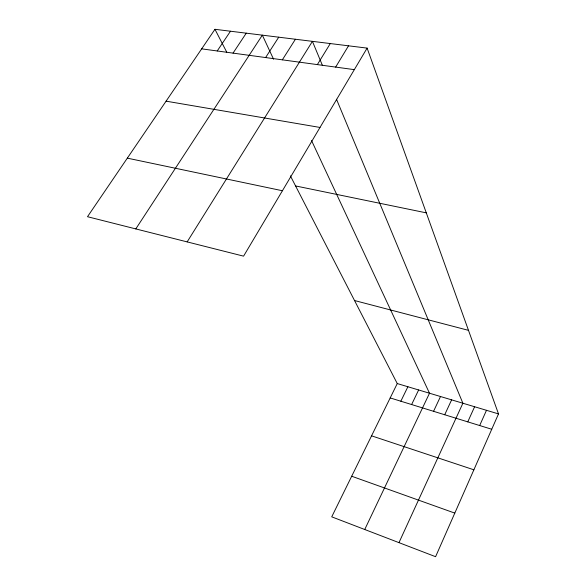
<?xml version="1.0" encoding="UTF-8"?>
<svg xmlns="http://www.w3.org/2000/svg" width="586" height="586" viewBox="0 0 586 586"><rect width="100%" height="100%" fill="white"/><g stroke="black" fill="none" stroke-linecap="round" stroke-linejoin="round"><path stroke-width="0.88" d="M367.114 48.111L243.578 256.155L87.497 216.71L214.967 29.3L367.114 48.111L498.503 413.906L435.588 556.7L331.727 516.837L397.257 383.559L290.37 175.837M479.678 425.539L486.483 410.303M467.767 421.861L474.609 406.743M398.971 542.643L462.881 403.227L336.489 99.224M444.715 414.749L451.623 399.857M433.559 411.306L440.504 396.517M364.741 529.51L429.501 393.228L311.532 140.537M411.628 404.538L418.631 389.968M400.846 401.212L407.885 386.745M335.653 67.097L348.516 45.811M317.356 64.607L330.292 43.554M187.154 241.893L312.426 41.35L322.3 65.105M282.349 59.838L295.41 39.247M265.605 57.56L278.724 37.182M135.798 228.914L262.338 35.153L273.574 59.223M233.045 53.121L246.259 33.168M217.216 50.967L230.474 31.219M201.672 48.85L354.332 69.639M166.087 101.166L320.007 127.448M295.564 185.938L426.293 212.857M127.33 158.147L282.423 190.743M354.537 300.537L468.492 330.35M397.257 383.559L498.503 413.906M390.188 397.931L491.742 429.26M371.553 435.83L473.876 469.804M351.688 476.235L454.795 513.102M214.967 29.3L226.701 52.095"/></g></svg>
